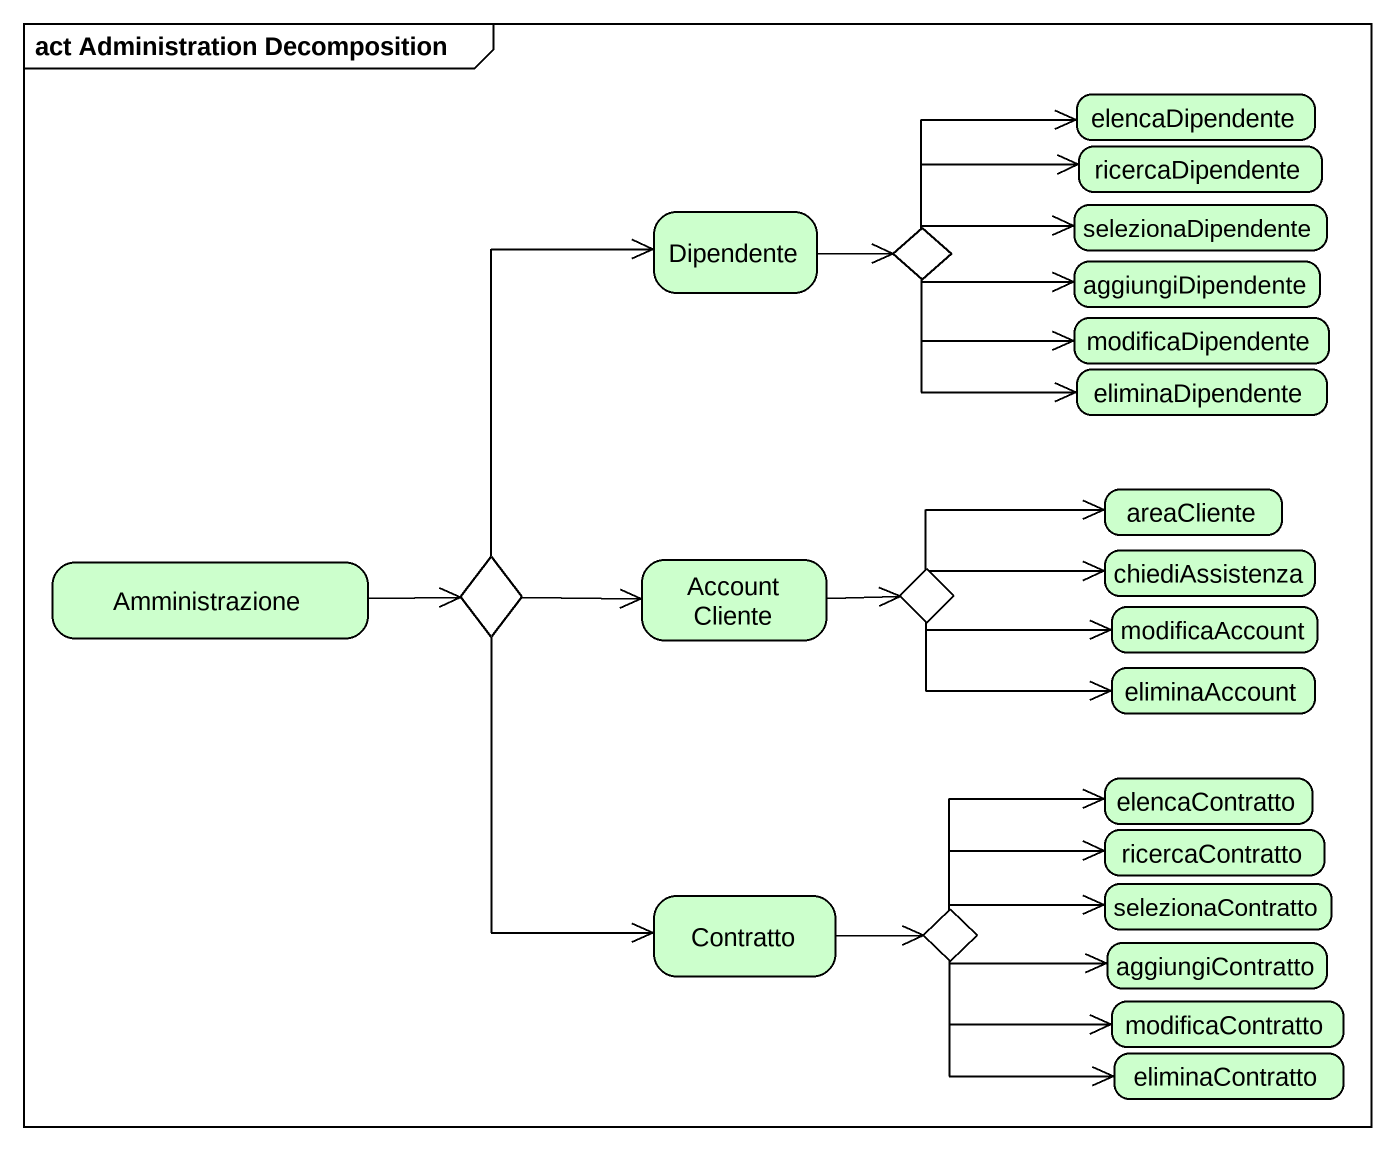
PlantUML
@startuml
mainframe act Administration Decomposition
hide empty description
state elencaDipendente #CCFFCC
state ricercaDipendente #CCFFCC
state Dipendente #CCFFCC
state choice1 <<choice>>
state selezionaDipendente #CCFFCC
state aggiungiDipendente #CCFFCC
state modificaDipendente #CCFFCC
state eliminaDipendente #CCFFCC
state Amministrazione #CCFFCC
state choice2 <<choice>>
state "Account Cliente" as Account_Cliente #CCFFCC
state choice3 <<choice>>
state areaCliente #CCFFCC
state chiediAssistenza #CCFFCC
state modificaAccount #CCFFCC
state eliminaAccount #CCFFCC
state elencaContratto #CCFFCC
state Contratto #CCFFCC
state ricercaContratto #CCFFCC
state selezionaContratto #CCFFCC
state choice4 <<choice>>
state aggiungiContratto #CCFFCC
state modificaContratto #CCFFCC
state eliminaContratto #CCFFCC
Dipendente -right-> choice1
choice1 -right-> elencaDipendente
choice1 -right-> ricercaDipendente
choice1 -right-> selezionaDipendente
choice1 -right-> aggiungiDipendente
choice1 -right-> modificaDipendente
choice1 -right-> eliminaDipendente
Amministrazione -right-> choice2
choice2 -up-> Dipendente
choice2 -right-> Account_Cliente
choice2 --> Contratto
Account_Cliente -right-> choice3
choice3 -right-> areaCliente
choice3 -right-> chiediAssistenza
choice3 -right-> modificaAccount
choice3 -right-> eliminaAccount
Contratto -right-> choice4
choice4 -right-> elencaContratto
choice4 -right-> ricercaContratto
choice4 -right-> selezionaContratto
choice4 -right-> aggiungiContratto
choice4 -right-> modificaContratto
choice4 -right-> eliminaContratto
@enduml
